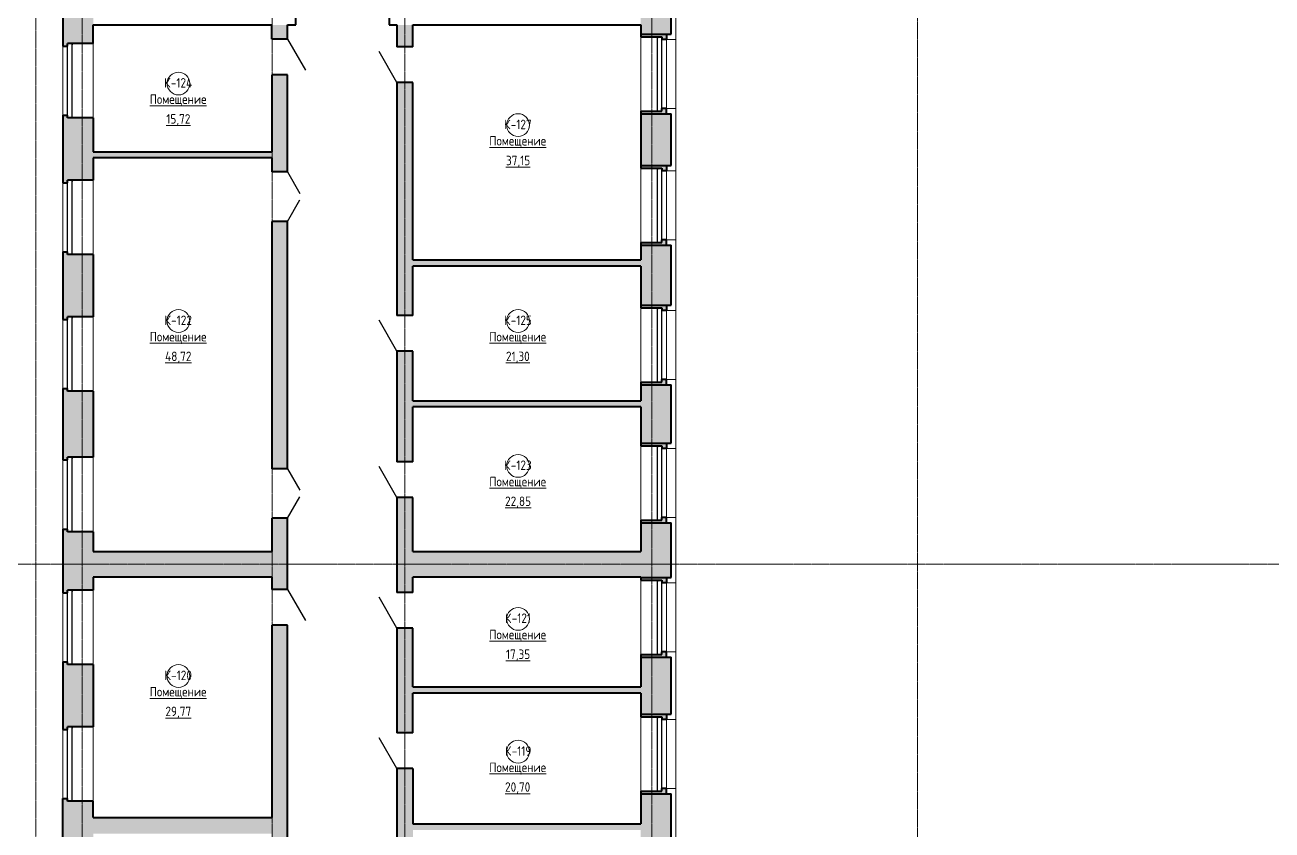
# Model space of a CAD drawing. Header units: millimetres. Extents: x -13853 to 411335, y -23261 to 161252.
# Drawn here: x 99066 to 131918, y 101604 to 122815 of the extents above; entities that cross this region are included whole.
import ezdxf

# ---------------------------------------------------------------- set-up
doc = ezdxf.new("R2010")
doc.units = ezdxf.units.MM
doc.linetypes.add('ADSK_Линия сетки', pattern=[21, 12, -3, 3, -3])
for name, color, linetype, lineweight in [('Двери', 7, 'Continuous', 18), ('Каркас_Импост', 7, 'Continuous', 30), ('Марки помещений', 7, 'Continuous', 18), ('Окна', 7, 'Continuous', 18), ('Оси', 7, 'Continuous', 9), ('Панель', 7, 'Continuous', 30), ('Стены', 7, 'Continuous', 18), ('Стены разрез', 7, 'Continuous', 40)]:
    doc.layers.add(name, color=color, linetype=linetype, lineweight=lineweight)
doc.styles.add('GOST Common_1', font='GOST Common.ttf', dxfattribs={"width": 0.9, "height": 250})

# ---------------------------------------------------------------- blocks, each defined once
blk = doc.blocks.new('AC_Дверь_Двупольная_ДеревяннаяВнутренняя_филенчатая_с_верхом - 1260х2080-413008-001_Весь этаж')
at = {"layer": 'Панель'}
for p, q in [((-650, 210), (-87, 535)), ((650, 210), (87, 535))]:
    blk.add_line(p, q, dxfattribs=at)
blk = doc.blocks.new('ИРНИТУ_Дверь_Однопольная_ДеревяннаяВнутренняя_филенчатая - 900х2080-1341260-001_Весь этаж')
at = {"layer": 'Панель'}
blk.add_line((-470, 210), (344, 680), dxfattribs=at)
blk = doc.blocks.new('ИРНИТУ-Окно-ГОСТ23166-99_4_2_Створки - 1920 x 2350-763711-001_Весь этаж')
at = {"layer": 'Каркас_Импост'}
for p, q in [((-1018.1, -100), (941.9, -100)), ((-1018.1, -220), (-1018.1, -100)), ((-1018.1, -100), (-983.1, -100)), ((-1018.1, -220), (941.9, -220)), ((-1018.1, -220), (-983.1, -220)), ((941.9, -100), (906.9, -100)), ((941.9, -220), (906.9, -220)), ((941.9, -220), (941.9, -100))]:
    blk.add_line(p, q, dxfattribs=at)
blk = doc.blocks.new('ИРНИТУ-Окно-ГОСТ23166-99_4_2_Створки - 1920 x 2350-415142-001_Весь этаж')
at = {"layer": 'Каркас_Импост'}
for p, q in [((-1018.1, 280), (941.9, 280)), ((-1018.1, 280), (-1018.1, 160)), ((-1018.1, 280), (-983.1, 280)), ((-1018.1, 160), (941.9, 160)), ((-1018.1, 160), (-983.1, 160)), ((941.9, 280), (906.9, 280)), ((941.9, 160), (906.9, 160)), ((941.9, 280), (941.9, 160))]:
    blk.add_line(p, q, dxfattribs=at)
blk = doc.blocks.new('ADSK_Марка_Помещение - Номер Имя Площадь Площадь проемов-115235-001_Весь этаж')
at = {"layer": 'Марки помещений'}
blk.add_circle((0, 0), 3, dxfattribs=at)

msp = doc.modelspace()

# ---------------------------------------------------------------- hatches: boundary and pattern name
at = {"layer": 'Стены'}
h = msp.add_hatch(color=256, dxfattribs=at)
h.paths.add_polyline_path([(100066, 82615), (100866, 82615), (100866, 84189), (100186, 84189), (100186, 84259), (100066, 84259)], flags=0)
h.paths.add_polyline_path([(100066, 86079), (100186, 86079), (100186, 86149), (100866, 86149), (100866, 87884), (100186, 87884), (100186, 87954), (100066, 87954)], flags=0)
h.paths.add_polyline_path([(100066, 89774), (100186, 89774), (100186, 89844), (100866, 89844), (100866, 91480), (100186, 91480), (100186, 91550), (100066, 91550)], flags=0)
h.paths.add_polyline_path([(100066, 93370), (100186, 93370), (100186, 93440), (100866, 93440), (100866, 95175), (100186, 95175), (100186, 95245), (100066, 95245)], flags=0)
h.paths.add_polyline_path([(100066, 97065), (100186, 97065), (100186, 97135), (100866, 97135), (100866, 98870), (100186, 98870), (100186, 98940), (100066, 98940)], flags=0)
h.paths.add_polyline_path([(100066, 100760), (100186, 100760), (100186, 100830), (100866, 100830), (100866, 102365), (100186, 102365), (100186, 102435), (100066, 102435)], flags=0)
h.paths.add_polyline_path([(100066, 104255), (100186, 104255), (100186, 104325), (100866, 104325), (100866, 105965), (100186, 105965), (100186, 106035), (100066, 106035)], flags=0)
h.paths.add_polyline_path([(100186, 107855), (100186, 107925), (100866, 107925), (100866, 109465), (100186, 109465), (100186, 109535), (100066, 109535), (100066, 107855)], flags=0)
h.paths.add_polyline_path([(100066, 111355), (100186, 111355), (100186, 111425), (100866, 111425), (100866, 113165), (100186, 113165), (100186, 113235), (100066, 113235)], flags=0)
h.paths.add_polyline_path([(100066, 115055), (100186, 115055), (100186, 115125), (100866, 115125), (100866, 116765), (100186, 116765), (100186, 116835), (100066, 116835), (100066, 116496)], flags=0)
h.paths.add_polyline_path([(100066, 118655), (100186, 118655), (100186, 118725), (100866, 118725), (100866, 120370), (100186, 120370), (100186, 120440), (100066, 120440)], flags=0)
h.paths.add_polyline_path([(100066, 122260), (100186, 122260), (100186, 122330), (100866, 122330), (100866, 123475), (100066, 123475), (100066, 122713)], flags=0)
h = msp.add_hatch(color=256, dxfattribs=at)
h.paths.add_polyline_path([(116086, 62895), (116086, 64705), (115286, 64705), (115286, 62895)], flags=0)
h.paths.add_polyline_path([(115286, 66805), (116086, 66805), (116086, 68205), (115286, 68205)], flags=0)
h.paths.add_polyline_path([(115286, 70305), (116086, 70305), (116086, 72385), (115286, 72385), (115286, 70765)], flags=0)
h.paths.add_polyline_path([(116086, 75585), (116086, 77159), (115286, 77159), (115286, 75585)], flags=0)
h.paths.add_polyline_path([(115286, 79259), (116086, 79259), (116086, 80759), (115286, 80759), (115286, 80304)], flags=0)
h.paths.add_polyline_path([(115286, 82859), (116086, 82859), (116086, 84359), (115286, 84359), (115286, 83604)], flags=0)
h.paths.add_polyline_path([(115286, 86459), (116086, 86459), (116086, 88059), (115286, 88059)], flags=0)
h.paths.add_polyline_path([(115286, 90159), (116086, 90159), (116086, 91659), (115286, 91659), (115286, 90265)], flags=0)
h.paths.add_polyline_path([(116086, 93759), (116086, 95459), (115286, 95459), (115286, 93759)], flags=0)
h.paths.add_polyline_path([(115286, 97559), (116086, 97559), (116086, 99159), (115286, 99159), (115286, 97846)], flags=0)
h.paths.add_polyline_path([(115286, 101259), (116086, 101259), (116086, 102559), (115286, 102559), (115286, 101604)], flags=0)
h.paths.add_polyline_path([(115286, 104659), (116086, 104659), (116086, 106159), (115286, 106159), (115286, 105214)], flags=0)
h.paths.add_polyline_path([(115286, 108259), (116086, 108259), (116086, 109699), (115286, 109699), (115286, 108265)], flags=0)
h.paths.add_polyline_path([(116086, 111799), (116086, 113335), (115286, 113335), (115286, 111799)], flags=0)
h.paths.add_polyline_path([(115286, 115435), (116086, 115435), (116086, 117015), (115286, 117015), (115286, 116464)], flags=0)
h.paths.add_polyline_path([(115286, 119115), (116086, 119115), (116086, 120475), (115286, 120475), (115286, 119604)], flags=0)
h.paths.add_polyline_path([(116086, 122575), (116086, 123475), (115286, 123475), (115286, 122575)], flags=0)
h = msp.add_hatch(color=256, dxfattribs=at)
h.paths.add_polyline_path([(105986, 90945), (105986, 95751), (105566, 95751), (105566, 90945)], flags=0)
h.paths.add_polyline_path([(105566, 97051), (105986, 97051), (105986, 99551), (105566, 99551), (105566, 97691)], flags=0)
h.paths.add_polyline_path([(105986, 100491), (105986, 107001), (105566, 107001), (105566, 100491)], flags=0)
h.paths.add_polyline_path([(105566, 107941), (105986, 107941), (105986, 109821), (105566, 109821), (105566, 108265)], flags=0)
h.paths.add_polyline_path([(105566, 111121), (105986, 111121), (105986, 117641), (105566, 117641), (105566, 116496)], flags=0)
h.paths.add_polyline_path([(105566, 118941), (105986, 118941), (105986, 121501), (105566, 121501), (105566, 119311)], flags=0)
h.paths.add_polyline_path([(105566, 122441), (105986, 122441), (105986, 122815), (105566, 122815), (105566, 122713)], flags=0)
h = msp.add_hatch(color=256, dxfattribs=at)
h.paths.add_polyline_path([(109026, 76074), (109286, 76074), (109286, 77614), (108866, 77614), (108866, 76074)], flags=0)
h.paths.add_polyline_path([(108866, 78554), (109286, 78554), (109286, 81314), (108866, 81314), (108866, 79195)], flags=0)
h.paths.add_polyline_path([(109286, 82254), (109286, 84634), (108866, 84634), (108866, 82254)], flags=0)
h.paths.add_polyline_path([(108866, 85934), (109286, 85934), (109286, 92104), (108866, 92104), (108866, 91629)], flags=0)
h.paths.add_polyline_path([(109286, 93044), (109286, 95724), (108866, 95724), (108866, 93044)], flags=0)
h.paths.add_polyline_path([(109286, 97024), (109286, 103224), (108866, 103224), (108866, 97024)], flags=0)
h.paths.add_polyline_path([(108866, 104164), (109286, 104164), (109286, 106924), (108866, 106924)], flags=0)
h.paths.add_polyline_path([(108866, 107864), (109286, 107864), (109286, 110364), (108866, 110364)], flags=0)
h.paths.add_polyline_path([(108866, 111304), (109286, 111304), (109286, 114219), (108866, 114219)], flags=0)
h.paths.add_polyline_path([(108866, 115159), (109286, 115159), (109286, 121301), (108866, 121301), (108866, 116496)], flags=0)
h.paths.add_polyline_path([(108866, 122241), (109286, 122241), (109286, 122815), (108866, 122815), (108866, 122713)], flags=0)
h = msp.add_hatch(color=256, dxfattribs=at)
h.paths.add_polyline_path([(115286, 120475), (115966, 120475), (115966, 120615), (115846, 120615), (115846, 120545), (115286, 120545)], flags=0)
h.paths.add_polyline_path([(115966, 122435), (115966, 122575), (115286, 122575), (115286, 122505), (115846, 122505), (115846, 122435)], flags=0)
for points in [[(105566, 119311), (105566, 119471), (100866, 119471), (100866, 119311), (103810, 119311)], [(115286, 116464), (115286, 116624), (109286, 116624), (109286, 116464), (112249, 116464)], [(115286, 112754), (115286, 112914), (109286, 112914), (109286, 112754), (112249, 112754)], [(105566, 108265), (105566, 108945), (100866, 108945), (100866, 108265), (103810, 108265)], [(115286, 108265), (115286, 108945), (109286, 108945), (109286, 108265), (112249, 108265)], [(115286, 105214), (115286, 105374), (109286, 105374), (109286, 105214), (112249, 105214)], [(105566, 101511), (105566, 101931), (100866, 101931), (100866, 101511), (103810, 101511)], [(115286, 101604), (115286, 101764), (109286, 101764), (109286, 101604), (112249, 101604)]]:
    msp.add_hatch(color=256, dxfattribs=at).paths.add_polyline_path(points, flags=0)
h = msp.add_hatch(color=256, dxfattribs=at)
h.paths.add_polyline_path([(115286, 117015), (115966, 117015), (115966, 117155), (115846, 117155), (115846, 117085), (115286, 117085)], flags=0)
h.paths.add_polyline_path([(115966, 118975), (115966, 119115), (115286, 119115), (115286, 119045), (115846, 119045), (115846, 118975)], flags=0)
h = msp.add_hatch(color=256, dxfattribs=at)
h.paths.add_polyline_path([(115966, 113335), (115966, 113475), (115846, 113475), (115846, 113405), (115286, 113405), (115286, 113335)], flags=0)
h.paths.add_polyline_path([(115846, 115295), (115966, 115295), (115966, 115435), (115286, 115435), (115286, 115365), (115846, 115365)], flags=0)
h = msp.add_hatch(color=256, dxfattribs=at)
h.paths.add_polyline_path([(115286, 109699), (115966, 109699), (115966, 109839), (115846, 109839), (115846, 109769), (115286, 109769)], flags=0)
h.paths.add_polyline_path([(115966, 111659), (115966, 111799), (115286, 111799), (115286, 111729), (115846, 111729), (115846, 111659)], flags=0)
h = msp.add_hatch(color=256, dxfattribs=at)
h.paths.add_polyline_path([(115286, 106159), (115966, 106159), (115966, 106299), (115846, 106299), (115846, 106229), (115286, 106229)], flags=0)
h.paths.add_polyline_path([(115966, 108119), (115966, 108259), (115286, 108259), (115286, 108189), (115846, 108189), (115846, 108119)], flags=0)
h = msp.add_hatch(color=256, dxfattribs=at)
h.paths.add_polyline_path([(115286, 102559), (115966, 102559), (115966, 102699), (115846, 102699), (115846, 102629), (115286, 102629)], flags=0)
h.paths.add_polyline_path([(115966, 104519), (115966, 104659), (115286, 104659), (115286, 104589), (115846, 104589), (115846, 104519)], flags=0)

# ---------------------------------------------------------------- linework, layer by layer
at = {"layer": 'Оси', "linetype": 'ADSK_Линия сетки'}
for p, q in [((100576, 160434), (100576, -22443)), ((105576, 160434), (105576, -22443)), ((109076, 160434), (109076, -22443)), ((115576, 160434), (115576, -22443)), ((122576, -22443), (122576, 160434)), ((99356, 138255), (99356, -22443)), ((-13035, 108605), (410517, 108605))]:
    msp.add_line(p, q, dxfattribs=at)
at = {"layer": 'Стены'}
for p, q in [((116216, 123705), (116216, 109839)), ((100066, 120440), (100066, 122260)), ((100866, 122330), (100866, 120370)), ((115286, 120545), (115286, 122505)), ((115966, 122435), (115966, 120615)), ((115966, 122435), (116216, 122435)), ((116216, 120615), (115966, 120615)), ((115286, 117085), (115286, 119045)), ((115966, 118975), (115966, 117155)), ((115966, 118975), (116216, 118975)), ((100066, 116835), (100066, 118655)), ((100866, 118725), (100866, 116765)), ((116216, 117155), (115966, 117155)), ((115286, 113405), (115286, 115365)), ((100066, 113235), (100066, 115055)), ((100866, 115125), (100866, 113165)), ((115966, 115295), (115966, 113475)), ((115966, 115295), (116216, 115295)), ((116216, 113475), (115966, 113475)), ((115286, 109769), (115286, 111729)), ((100866, 111425), (100866, 109465)), ((115966, 111659), (115966, 109839)), ((115966, 111659), (116216, 111659)), ((100066, 109535), (100066, 111355)), ((116216, 109839), (115966, 109839)), ((116216, 109839), (116216, 99299)), ((115286, 106229), (115286, 108189)), ((115966, 108119), (115966, 106299)), ((115966, 108119), (116216, 108119)), ((100066, 106035), (100066, 107855)), ((100866, 107925), (100866, 105965)), ((116216, 106299), (115966, 106299)), ((115286, 102629), (115286, 104589)), ((115966, 104519), (115966, 102699)), ((115966, 104519), (116216, 104519)), ((100066, 102435), (100066, 104255)), ((100866, 104325), (100866, 102365)), ((116216, 102699), (115966, 102699))]:
    msp.add_line(p, q, dxfattribs=at)
at = {"layer": 'Стены разрез'}
for p, q in [((100066, 123713), (100066, 122260)), ((106206, 122815), (106206, 123713)), ((108657, 123713), (108657, 122815)), ((116086, 122575), (116086, 123815)), ((100866, 122815), (105566, 122815)), ((100866, 122330), (100866, 122815)), ((105566, 122441), (105566, 122815)), ((105986, 122815), (106206, 122815)), ((105986, 122441), (105986, 122815)), ((108657, 122815), (108866, 122815)), ((108866, 122815), (108866, 122241)), ((109286, 122815), (115286, 122815)), ((109286, 122241), (109286, 122815)), ((115286, 122815), (115286, 122505)), ((115286, 122575), (116086, 122575)), ((115966, 122575), (115966, 122435)), ((100066, 122260), (100186, 122260)), ((100186, 122260), (100186, 122330)), ((100866, 122330), (100186, 122330)), ((105986, 122441), (105566, 122441)), ((109286, 122241), (108866, 122241)), ((115286, 122505), (115846, 122505)), ((115846, 122505), (115846, 122435)), ((115966, 122435), (115846, 122435)), ((105566, 121501), (105566, 119471)), ((105986, 121501), (105566, 121501)), ((105986, 118941), (105986, 121501)), ((108866, 121301), (108866, 115159)), ((109286, 121301), (108866, 121301)), ((109286, 116624), (109286, 121301)), ((115846, 120545), (115846, 120615)), ((115966, 120615), (115846, 120615)), ((115966, 120475), (115966, 120615)), ((100066, 120440), (100066, 118655)), ((100066, 120440), (100186, 120440)), ((100186, 120370), (100186, 120440)), ((100866, 120370), (100186, 120370)), ((100866, 120370), (100866, 119471)), ((115286, 120545), (115286, 119045)), ((115286, 120545), (115846, 120545)), ((115286, 120475), (116086, 120475)), ((116086, 119115), (116086, 120475)), ((100866, 119471), (105566, 119471)), ((100866, 119311), (100866, 118725)), ((105566, 119311), (100866, 119311)), ((105566, 119311), (105566, 118941)), ((105986, 118941), (105566, 118941)), ((115286, 119115), (116086, 119115)), ((115286, 119045), (115846, 119045)), ((115846, 119045), (115846, 118975)), ((115966, 118975), (115846, 118975)), ((115966, 119115), (115966, 118975)), ((100066, 118655), (100186, 118655)), ((100186, 118655), (100186, 118725)), ((100866, 118725), (100186, 118725)), ((105566, 117641), (105566, 111121)), ((105986, 117641), (105566, 117641)), ((105986, 111121), (105986, 117641)), ((115286, 117085), (115286, 116624)), ((115286, 117085), (115846, 117085)), ((115286, 117015), (116086, 117015)), ((115846, 117085), (115846, 117155)), ((115966, 117155), (115846, 117155)), ((115966, 117015), (115966, 117155)), ((116086, 115435), (116086, 117015)), ((100066, 116835), (100066, 115055)), ((100066, 116835), (100186, 116835)), ((100186, 116765), (100186, 116835)), ((100866, 116765), (100186, 116765)), ((100866, 116765), (100866, 115125)), ((109286, 116624), (115286, 116624)), ((109286, 115159), (109286, 116464)), ((115286, 116464), (109286, 116464)), ((115286, 116464), (115286, 115365)), ((115286, 115435), (116086, 115435)), ((115286, 115365), (115846, 115365)), ((115846, 115365), (115846, 115295)), ((115966, 115435), (115966, 115295)), ((100066, 115055), (100186, 115055)), ((100186, 115055), (100186, 115125)), ((100866, 115125), (100186, 115125)), ((109286, 115159), (108866, 115159)), ((115966, 115295), (115846, 115295)), ((108866, 114219), (108866, 111304)), ((109286, 114219), (108866, 114219)), ((109286, 112914), (109286, 114219)), ((115286, 113405), (115286, 112914)), ((115286, 113405), (115846, 113405)), ((115846, 113405), (115846, 113475)), ((115966, 113475), (115846, 113475)), ((115966, 113335), (115966, 113475)), ((100066, 113235), (100066, 111355)), ((100066, 113235), (100186, 113235)), ((100186, 113165), (100186, 113235)), ((100866, 113165), (100186, 113165)), ((100866, 113165), (100866, 111425)), ((115286, 113335), (116086, 113335)), ((116086, 111799), (116086, 113335)), ((109286, 112914), (115286, 112914)), ((109286, 111304), (109286, 112754)), ((115286, 112754), (109286, 112754)), ((115286, 112754), (115286, 111729)), ((115286, 111799), (116086, 111799)), ((115286, 111729), (115846, 111729)), ((115846, 111729), (115846, 111659)), ((115966, 111799), (115966, 111659)), ((100186, 111355), (100186, 111425)), ((100866, 111425), (100186, 111425)), ((115966, 111659), (115846, 111659)), ((100066, 111355), (100186, 111355)), ((105986, 111121), (105566, 111121)), ((109286, 111304), (108866, 111304)), ((108866, 110364), (108866, 107864)), ((109286, 110364), (108866, 110364)), ((109286, 108945), (109286, 110364)), ((105566, 109821), (105566, 108945)), ((105986, 109821), (105566, 109821)), ((105986, 107941), (105986, 109821)), ((115286, 109769), (115286, 108945)), ((115286, 109769), (115846, 109769)), ((115846, 109769), (115846, 109839)), ((115966, 109839), (115846, 109839)), ((115966, 109699), (115966, 109839)), ((100066, 109535), (100066, 107855)), ((100066, 109535), (100186, 109535)), ((100186, 109465), (100186, 109535)), ((100866, 109465), (100186, 109465)), ((100866, 109465), (100866, 108945)), ((115286, 109699), (116086, 109699)), ((116086, 108259), (116086, 109699)), ((100866, 108945), (105566, 108945)), ((109286, 108945), (115286, 108945)), ((100866, 108265), (100866, 107925)), ((105566, 108265), (100866, 108265)), ((105566, 108265), (105566, 107941)), ((109286, 107864), (109286, 108265)), ((115286, 108265), (109286, 108265)), ((115286, 108265), (115286, 108189)), ((115286, 108259), (116086, 108259)), ((115286, 108189), (115846, 108189)), ((115846, 108189), (115846, 108119)), ((115966, 108119), (115846, 108119)), ((115966, 108259), (115966, 108119)), ((100066, 107855), (100186, 107855)), ((100186, 107855), (100186, 107925)), ((100866, 107925), (100186, 107925)), ((105986, 107941), (105566, 107941)), ((109286, 107864), (108866, 107864)), ((105566, 107001), (105566, 101931)), ((105986, 107001), (105566, 107001)), ((105986, 100491), (105986, 107001)), ((108866, 106924), (108866, 104164)), ((109286, 106924), (108866, 106924)), ((109286, 105374), (109286, 106924)), ((115286, 106229), (115286, 105374)), ((115286, 106229), (115846, 106229)), ((115286, 106159), (116086, 106159)), ((115846, 106229), (115846, 106299)), ((115966, 106299), (115846, 106299)), ((115966, 106159), (115966, 106299)), ((116086, 104659), (116086, 106159)), ((100066, 106035), (100066, 104255)), ((100066, 106035), (100186, 106035)), ((100186, 105965), (100186, 106035)), ((100866, 105965), (100186, 105965)), ((100866, 105965), (100866, 104325)), ((109286, 105374), (115286, 105374)), ((109286, 104164), (109286, 105214)), ((115286, 105214), (109286, 105214)), ((115286, 105214), (115286, 104589)), ((115286, 104659), (116086, 104659)), ((115286, 104589), (115846, 104589)), ((115846, 104589), (115846, 104519)), ((115966, 104519), (115846, 104519)), ((115966, 104659), (115966, 104519)), ((100066, 104255), (100186, 104255)), ((100186, 104255), (100186, 104325)), ((100866, 104325), (100186, 104325)), ((109286, 104164), (108866, 104164)), ((108866, 103224), (108866, 97024)), ((109286, 103224), (108866, 103224)), ((109286, 103224), (109286, 101764)), ((115286, 102629), (115286, 101764)), ((115286, 102629), (115846, 102629)), ((115286, 102559), (116086, 102559)), ((115846, 102629), (115846, 102699)), ((115966, 102699), (115846, 102699)), ((115966, 102559), (115966, 102699)), ((116086, 101259), (116086, 102559)), ((100066, 100760), (100066, 102435)), ((100066, 102435), (100186, 102435)), ((100186, 102365), (100186, 102435)), ((100866, 102365), (100186, 102365)), ((100866, 101931), (100866, 102365)), ((100866, 101931), (105566, 101931)), ((109286, 101764), (115286, 101764))]:
    msp.add_line(p, q, dxfattribs=at)

# ---------------------------------------------------------------- block references
at = {"layer": 'Двери'}
for name, p, rotation in [('ИРНИТУ_Дверь_Однопольная_ДеревяннаяВнутренняя_филенчатая - 900х2080-1341260-001_Весь этаж', (105776, 121971), 269.9999999999999), ('ИРНИТУ_Дверь_Однопольная_ДеревяннаяВнутренняя_филенчатая - 900х2080-1341260-001_Весь этаж', (109076, 121771), 89.99999999999993), ('AC_Дверь_Двупольная_ДеревяннаяВнутренняя_филенчатая_с_верхом - 1260х2080-413008-001_Весь этаж', (105776, 118291), 269.9999999999999), ('ИРНИТУ_Дверь_Однопольная_ДеревяннаяВнутренняя_филенчатая - 900х2080-1341260-001_Весь этаж', (109076, 114689), 89.99999999999993), ('AC_Дверь_Двупольная_ДеревяннаяВнутренняя_филенчатая_с_верхом - 1260х2080-413008-001_Весь этаж', (105776, 110471), 269.9999999999999), ('ИРНИТУ_Дверь_Однопольная_ДеревяннаяВнутренняя_филенчатая - 900х2080-1341260-001_Весь этаж', (109076, 110834), 89.99999999999993), ('ИРНИТУ_Дверь_Однопольная_ДеревяннаяВнутренняя_филенчатая - 900х2080-1341260-001_Весь этаж', (105776, 107471), 269.9999999999999), ('ИРНИТУ_Дверь_Однопольная_ДеревяннаяВнутренняя_филенчатая - 900х2080-1341260-001_Весь этаж', (109076, 107394), 89.99999999999993), ('ИРНИТУ_Дверь_Однопольная_ДеревяннаяВнутренняя_филенчатая - 900х2080-1341260-001_Весь этаж', (109076, 103694), 89.99999999999993)]:
    msp.add_blockref(name, p, dxfattribs=dict(at, rotation=rotation))
at = {"layer": 'Марки помещений', "xscale": 99.99999999999993, "yscale": 99.99999999999993, "zscale": 99.99999999999993}
for p in [(103110, 121272), (112056, 120176), (103110, 115015), (112056, 115015), (112056, 111198), (112056, 107168), (103110, 105662), (112056, 103669)]:
    msp.add_blockref('ADSK_Марка_Помещение - Номер Имя Площадь Площадь проемов-115235-001_Весь этаж', p, dxfattribs=at)
at = {"layer": 'Окна'}
for name, p, rotation in [('ИРНИТУ-Окно-ГОСТ23166-99_4_2_Створки - 1920 x 2350-415142-001_Весь этаж', (100466, 121388), 89.99999999999993), ('ИРНИТУ-Окно-ГОСТ23166-99_4_2_Створки - 1920 x 2350-763711-001_Весь этаж', (115626, 121563), 90), ('ИРНИТУ-Окно-ГОСТ23166-99_4_2_Створки - 1920 x 2350-763711-001_Весь этаж', (115626, 118103), 90), ('ИРНИТУ-Окно-ГОСТ23166-99_4_2_Створки - 1920 x 2350-415142-001_Весь этаж', (100466, 117783), 89.99999999999993), ('ИРНИТУ-Окно-ГОСТ23166-99_4_2_Створки - 1920 x 2350-763711-001_Весь этаж', (115626, 114423), 90), ('ИРНИТУ-Окно-ГОСТ23166-99_4_2_Створки - 1920 x 2350-415142-001_Весь этаж', (100466, 114183), 89.99999999999993), ('ИРНИТУ-Окно-ГОСТ23166-99_4_2_Створки - 1920 x 2350-763711-001_Весь этаж', (115626, 110787), 90), ('ИРНИТУ-Окно-ГОСТ23166-99_4_2_Створки - 1920 x 2350-415142-001_Весь этаж', (100466, 110483), 89.99999999999993), ('ИРНИТУ-Окно-ГОСТ23166-99_4_2_Створки - 1920 x 2350-763711-001_Весь этаж', (115626, 107247), 90), ('ИРНИТУ-Окно-ГОСТ23166-99_4_2_Створки - 1920 x 2350-415142-001_Весь этаж', (100466, 106983), 89.99999999999993), ('ИРНИТУ-Окно-ГОСТ23166-99_4_2_Створки - 1920 x 2350-763711-001_Весь этаж', (115626, 103647), 90), ('ИРНИТУ-Окно-ГОСТ23166-99_4_2_Створки - 1920 x 2350-415142-001_Весь этаж', (100466, 103383), 89.99999999999993)]:
    msp.add_blockref(name, p, dxfattribs=dict(at, rotation=rotation))

# ---------------------------------------------------------------- texts
at = {"layer": 'Марки помещений', "lineweight": 9, "char_height": 250, "attachment_point": 1, "style": 'GOST Common_1'}
for s, insert, width in [('\\fGOST Common|b0|i0|c204|p34|;\\W.9;К', (102731, 121415), 216.46), ('-124', (102909, 121415), 743.16), ('\\LПомещение', (102353, 120984), 1875.95), ('\\L15,72', (102790, 120465), 815.32), ('\\fGOST Common|b0|i0|c204|p34|;\\W.9;К', (111686, 120319), 216.46), ('-127', (111864, 120319), 721.52), ('\\LПомещение', (111299, 119888), 1875.95), ('\\L37,15', (111737, 119369), 815.32), ('\\fGOST Common|b0|i0|c204|p34|;\\W.9;К', (102740, 115159), 216.46), ('-122', (102918, 115159), 721.52), ('\\fGOST Common|b0|i0|c204|p34|;\\W.9;К', (111686, 115159), 216.46), ('-125', (111864, 115159), 721.52), ('\\LПомещение', (102353, 114727), 1875.95), ('\\LПомещение', (111299, 114727), 1875.95), ('\\L48,72', (102758, 114209), 894.68), ('\\L21,30', (111737, 114209), 815.32), ('\\fGOST Common|b0|i0|c204|p34|;\\W.9;К', (111686, 111341), 216.46), ('-123', (111864, 111341), 721.52), ('\\LПомещение', (111299, 110910), 1875.95), ('\\L22,85', (111713, 110391), 873.04), ('\\fGOST Common|b0|i0|c204|p34|;\\W.9;К', (111710, 107311), 216.46), ('-121', (111888, 107311), 663.8), ('\\LПомещение', (111299, 106880), 1875.95), ('\\L17,35', (111737, 106361), 815.32), ('\\fGOST Common|b0|i0|c204|p34|;\\W.9;К', (102740, 105805), 216.46), ('-120', (102918, 105805), 721.52), ('\\LПомещение', (102353, 105374), 1875.95), ('\\L29,77', (102767, 104855), 873.04), ('-119', (111888, 103812), 663.8), ('\\fGOST Common|b0|i0|c204|p34|;\\W.9;К', (111710, 103812), 216.46), ('\\LПомещение', (111299, 103381), 1875.95), ('\\L20,70', (111713, 102862), 873.04)]:
    msp.add_mtext(s, dxfattribs=dict(at, insert=insert, width=width))

doc.saveas('drawing.dxf')
